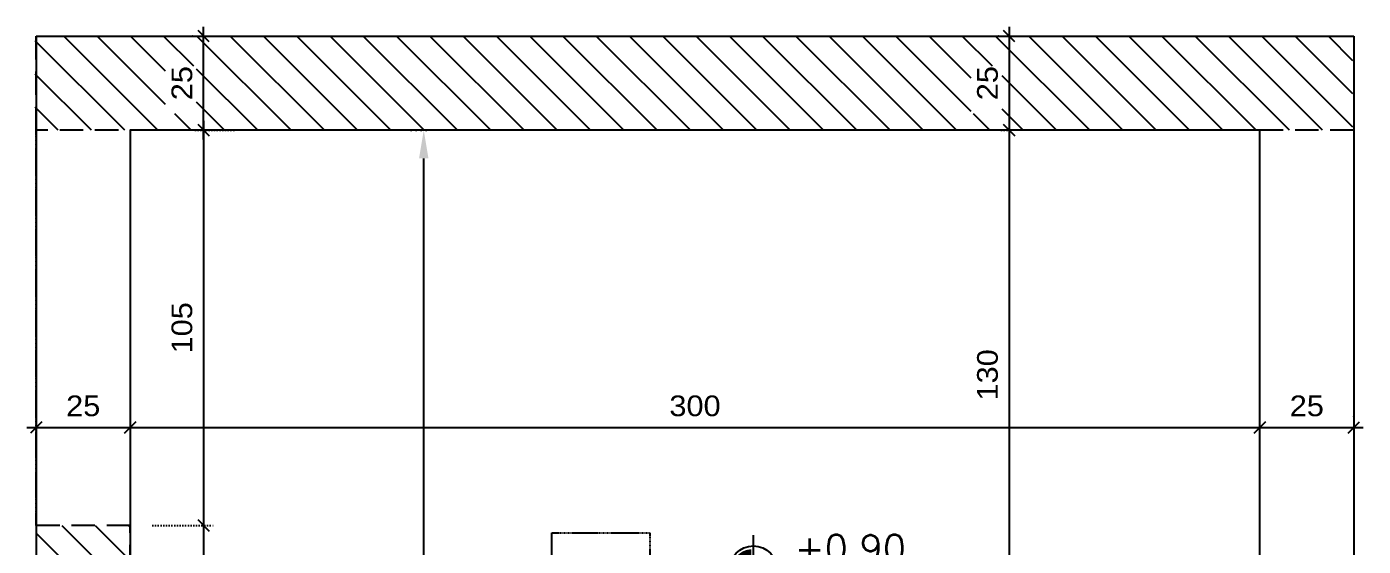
# Model space of a CAD drawing. Header units: centimetres. Extents: x 20560 to 58288, y -11023 to 7736.
# Drawn here: x 52515.7 to 52870.7, y -9430.2 to -9292.2 of the extents above; entities that cross this region are included whole.
import ezdxf
from ezdxf.enums import TextEntityAlignment as Align

# ---------------------------------------------------------------- set-up
doc = ezdxf.new("R2010")
doc.units = ezdxf.units.CM
doc.header["$LTSCALE"] = 0.5
doc.header["$MEASUREMENT"] = 0
for name, pattern in [('DASHED2', [0.375, 0.25, -0.125]), ('DOT', [0.25, 0, -0.25]), ('Hidden', [0.714375, 0.47625, -0.238125])]:
    doc.linetypes.add(name, pattern=pattern)
doc.layers.get('DEFPOINTS').update_dxf_attribs({"color": 1})
for name, color, linetype in [('B_K.BINYAN', 7, 'Continuous'), ('D7', 2, 'Continuous'), ('DIM', 2, 'Continuous'), ('HATCH', 9, 'Continuous'), ('V', 1, 'Continuous')]:
    doc.layers.add(name, color=color, linetype=linetype)
for name, color, linetype, transparency in [('BEAM', 3, 'Continuous', 0.5), ('ENG_beton nifsak', 4, 'Continuous', 0.5), ('ENG_beton ole', 3, 'DASHED2', 0.5)]:
    doc.layers.add(name, color=color, linetype=linetype, transparency=transparency)
doc.styles.add('DIM', font='DIMHEB', dxfattribs={"width": 0.7})
doc.styles.add('hebtxt', font='hebtxt-weld.shx', dxfattribs={"width": 1.11})
doc.styles.add('ROMANS', font='romans')
doc.dimstyles.new('25', dxfattribs={"dimtxt": 5.5, "dimasz": 3, "dimexe": 3, "dimexo": 6, "dimgap": 3, "dimtad": 1, "dimdec": 0, "dimrnd": 0.5, "dimdsep": 46, "dimtxsty": 'hebtxt', "dimblk1": 'OBLIQUE', "dimblk2": 'OBLIQUE', "dimsah": 1, "dimcen": 1, "dimdle": 2.5, "dimclre": 9, "dimclrt": 3, "dimadec": 0, "dimazin": 0, "dimtfac": 1, "dimtdec": 0, "dimtix": 1, "dimtmove": 2, "dimatfit": 3, "dimldrblk": 'OBLIQUE', "dimfxl": 1, "dimtolj": 1, "dimarcsym": 0})
doc.dimstyles.new('st-50', dxfattribs={"dimtxt": 0.01, "dimasz": 7.5, "dimexe": 5, "dimexo": 5, "dimgap": 0, "dimtad": 1, "dimdec": 1, "dimrnd": 1, "dimdsep": 46, "dimtxsty": 'DIM', "dimcen": 0.1, "dimdle": 10, "dimadec": 0, "dimazin": 0, "dimtfac": 1, "dimtdec": 1, "dimtix": 1, "dimtmove": 2, "dimatfit": 0, "dimfxl": 1, "dimtolj": 1, "dimarcsym": 0})

# ---------------------------------------------------------------- blocks, each defined once
blk = doc.blocks.new('hggf')
at = {"layer": 'ENG_beton nifsak', "ltscale": 50}
for q in [(59094.45, -9826.7), (59444.45, -9294.7)]:
    blk.add_line((59094.45, -9294.7), q, dxfattribs=at)
for points in [[(59444.45, -9294.7), (59444.45, -9826.7), (59419.45, -9826.7)], [(59419.45, -9319.7), (59119.45, -9319.7), (59119.45, -9801.7), (59419.45, -9801.7), (59419.45, -9319.7)]]:
    blk.add_lwpolyline(points, dxfattribs=at)
blk = doc.blocks.new('_OBLIQUE')
at = {"color": 0, "linetype": 'ByBlock'}
blk.add_line((-0.5, -0.5), (0.5, 0.5), dxfattribs=at)
blk = doc.blocks.new('*D3421')
at = {"layer": 'DEFPOINTS', "color": 0, "ltscale": 5, "transparency": 16777216}
for p in [(52576.68, -9319.7), (52543.21, -9424.7), (52562.7, -9424.7)]:
    blk.add_point(p, dxfattribs=at)
at = {"layer": 'DIM', "color": 0, "lineweight": -2, "ltscale": 5, "transparency": 16777216}
blk.add_line((52562.7, -9317.2), (52562.7, -9427.2), dxfattribs=at)
at = {"layer": 'DIM', "color": 9, "linetype": 'DOT', "lineweight": -2, "ltscale": 5, "transparency": 16777216}
for p, q in [((52570.68, -9319.7), (52559.7, -9319.7)), ((52549.21, -9424.7), (52565.7, -9424.7))]:
    blk.add_line(p, q, dxfattribs=at)
at = {"layer": 'DIM', "color": 0, "lineweight": -2, "ltscale": 5, "transparency": 16777216, "xscale": 3, "yscale": 3, "zscale": 3}
for p, rotation in [((52562.7, -9319.7), 90), ((52562.7, -9424.7), 270)]:
    blk.add_blockref('_OBLIQUE', p, dxfattribs=dict(at, rotation=rotation))
at = {"layer": 'DIM', "color": 3, "ltscale": 5, "transparency": 16777216, "insert": (52556.95, -9372.2), "char_height": 5.5, "attachment_point": 5, "rotation": 90, "style": 'hebtxt'}
blk.add_mtext('\\A1;105', dxfattribs=at)
blk = doc.blocks.new('*D3422')
at = {"layer": 'DEFPOINTS', "color": 0, "ltscale": 5, "transparency": 16777216}
for p in [(52562.7, -9294.7), (52565.83, -9294.7), (52576.68, -9319.7)]:
    blk.add_point(p, dxfattribs=at)
at = {"layer": 'DIM', "color": 0, "lineweight": -2, "ltscale": 5, "transparency": 16777216}
blk.add_line((52562.7, -9322.2), (52562.7, -9292.2), dxfattribs=at)
at = {"layer": 'DIM', "color": 9, "linetype": 'DOT', "lineweight": -2, "ltscale": 5, "transparency": 16777216}
for p, q in [((52559.83, -9294.7), (52559.7, -9294.7)), ((52570.68, -9319.7), (52559.7, -9319.7))]:
    blk.add_line(p, q, dxfattribs=at)
at = {"layer": 'DIM', "color": 0, "lineweight": -2, "ltscale": 5, "transparency": 16777216, "xscale": 3, "yscale": 3, "zscale": 3}
for p, rotation in [((52562.7, -9294.7), 90), ((52562.7, -9319.7), 270)]:
    blk.add_blockref('_OBLIQUE', p, dxfattribs=dict(at, rotation=rotation))
at = {"layer": 'DIM', "color": 3, "ltscale": 5, "transparency": 16777216, "insert": (52556.95, -9307.2), "char_height": 5.5, "attachment_point": 5, "rotation": 90, "style": 'hebtxt'}
blk.add_mtext('\\A1;25', dxfattribs=at)
blk = doc.blocks.new('*D3423')
at = {"layer": 'DEFPOINTS', "color": 0, "ltscale": 5, "transparency": 16777216}
for p in [(52543.21, -9424.7), (52543.21, -9462.7), (52562.7, -9462.7)]:
    blk.add_point(p, dxfattribs=at)
at = {"layer": 'DIM', "color": 9, "linetype": 'DOT', "lineweight": -2, "ltscale": 5, "transparency": 16777216}
for p, q in [((52549.21, -9424.7), (52565.7, -9424.7)), ((52549.21, -9462.7), (52565.7, -9462.7))]:
    blk.add_line(p, q, dxfattribs=at)
at = {"layer": 'DIM', "color": 0, "lineweight": -2, "ltscale": 5, "transparency": 16777216}
blk.add_line((52562.7, -9422.2), (52562.7, -9465.2), dxfattribs=at)
at = {"layer": 'DIM', "color": 0, "lineweight": -2, "ltscale": 5, "transparency": 16777216, "xscale": 3, "yscale": 3, "zscale": 3}
for p, rotation in [((52562.7, -9424.7), 90), ((52562.7, -9462.7), 270)]:
    blk.add_blockref('_OBLIQUE', p, dxfattribs=dict(at, rotation=rotation))
at = {"layer": 'DIM', "color": 3, "ltscale": 5, "transparency": 16777216, "insert": (52556.95, -9443.7), "char_height": 5.5, "attachment_point": 5, "rotation": 90, "style": 'hebtxt'}
blk.add_mtext('\\A1;38', dxfattribs=at)
blk = doc.blocks.new('*D3435')
at = {"layer": 'DEFPOINTS', "color": 0, "ltscale": 5, "transparency": 16777216}
for p in [(52782.09, -9294.7), (52776.67, -9319.7), (52782.09, -9319.7)]:
    blk.add_point(p, dxfattribs=at)
at = {"layer": 'DIM', "color": 0, "lineweight": -2, "ltscale": 5, "transparency": 16777216}
blk.add_line((52776.67, -9292.2), (52776.67, -9322.2), dxfattribs=at)
at = {"layer": 'DIM', "color": 9, "linetype": 'DOT', "lineweight": -2, "ltscale": 5, "transparency": 16777216}
for p, q in [((52776.09, -9294.7), (52773.67, -9294.7)), ((52776.09, -9319.7), (52773.67, -9319.7))]:
    blk.add_line(p, q, dxfattribs=at)
at = {"layer": 'DIM', "color": 0, "lineweight": -2, "ltscale": 5, "transparency": 16777216, "xscale": 3, "yscale": 3, "zscale": 3}
for p, rotation in [((52776.67, -9294.7), 90), ((52776.67, -9319.7), 270)]:
    blk.add_blockref('_OBLIQUE', p, dxfattribs=dict(at, rotation=rotation))
at = {"layer": 'DIM', "color": 3, "ltscale": 5, "transparency": 16777216, "insert": (52770.92, -9307.2), "char_height": 5.5, "attachment_point": 5, "rotation": 90, "style": 'hebtxt'}
blk.add_mtext('\\A1;25', dxfattribs=at)
blk = doc.blocks.new('*D3436')
at = {"layer": 'DEFPOINTS', "color": 0, "ltscale": 5, "transparency": 16777216}
for p in [(52782.09, -9319.7), (52776.67, -9449.7), (52793.21, -9449.7)]:
    blk.add_point(p, dxfattribs=at)
at = {"layer": 'DIM', "color": 0, "lineweight": -2, "ltscale": 5, "transparency": 16777216}
blk.add_line((52776.67, -9317.2), (52776.67, -9452.2), dxfattribs=at)
at = {"layer": 'DIM', "color": 9, "linetype": 'DOT', "lineweight": -2, "ltscale": 5, "transparency": 16777216}
for p, q in [((52776.09, -9319.7), (52773.67, -9319.7)), ((52787.21, -9449.7), (52773.67, -9449.7))]:
    blk.add_line(p, q, dxfattribs=at)
at = {"layer": 'DIM', "color": 0, "lineweight": -2, "ltscale": 5, "transparency": 16777216, "xscale": 3, "yscale": 3, "zscale": 3}
for p, rotation in [((52776.67, -9319.7), 90), ((52776.67, -9449.7), 270)]:
    blk.add_blockref('_OBLIQUE', p, dxfattribs=dict(at, rotation=rotation))
at = {"layer": 'DIM', "color": 3, "ltscale": 5, "transparency": 16777216, "insert": (52770.92, -9384.7), "char_height": 5.5, "attachment_point": 5, "rotation": 90, "style": 'hebtxt'}
blk.add_mtext('\\A1;130', dxfattribs=at)
blk = doc.blocks.new('*D3453')
at = {"layer": 'DEFPOINTS', "color": 0, "ltscale": 5, "transparency": 16777216}
for p in [(52518.21, -9390.27), (52543.21, -9390.27), (52543.21, -9398.72)]:
    blk.add_point(p, dxfattribs=at)
at = {"layer": 'DIM', "color": 9, "linetype": 'DOT', "lineweight": -2, "ltscale": 5, "transparency": 16777216}
for p, q in [((52518.21, -9396.27), (52518.21, -9401.72)), ((52543.21, -9396.27), (52543.21, -9401.72))]:
    blk.add_line(p, q, dxfattribs=at)
at = {"layer": 'DIM', "color": 0, "lineweight": -2, "ltscale": 5, "transparency": 16777216}
blk.add_line((52515.71, -9398.72), (52545.71, -9398.72), dxfattribs=at)
at = {"layer": 'DIM', "color": 0, "lineweight": -2, "ltscale": 5, "transparency": 16777216, "xscale": 3, "yscale": 3, "zscale": 3, "rotation": 180}
blk.add_blockref('_OBLIQUE', (52518.21, -9398.72), dxfattribs=at)
at = {"layer": 'DIM', "color": 0, "lineweight": -2, "ltscale": 5, "transparency": 16777216, "xscale": 3, "yscale": 3, "zscale": 3}
blk.add_blockref('_OBLIQUE', (52543.21, -9398.72), dxfattribs=at)
at = {"layer": 'DIM', "color": 3, "ltscale": 5, "transparency": 16777216, "insert": (52530.71, -9392.97), "char_height": 5.5, "attachment_point": 5, "style": 'hebtxt'}
blk.add_mtext('\\A1;25', dxfattribs=at)
blk = doc.blocks.new('*D3454')
at = {"layer": 'DEFPOINTS', "color": 0, "ltscale": 5, "transparency": 16777216}
for p in [(52543.21, -9390.27), (52843.21, -9398.72), (52843.21, -9401.89)]:
    blk.add_point(p, dxfattribs=at)
at = {"layer": 'DIM', "color": 9, "linetype": 'DOT', "lineweight": -2, "ltscale": 5, "transparency": 16777216}
for p, q in [((52543.21, -9396.27), (52543.21, -9401.72)), ((52843.21, -9395.89), (52843.21, -9395.72))]:
    blk.add_line(p, q, dxfattribs=at)
at = {"layer": 'DIM', "color": 0, "lineweight": -2, "ltscale": 5, "transparency": 16777216}
blk.add_line((52540.71, -9398.72), (52845.71, -9398.72), dxfattribs=at)
at = {"layer": 'DIM', "color": 0, "lineweight": -2, "ltscale": 5, "transparency": 16777216, "xscale": 3, "yscale": 3, "zscale": 3, "rotation": 180}
blk.add_blockref('_OBLIQUE', (52543.21, -9398.72), dxfattribs=at)
at = {"layer": 'DIM', "color": 0, "lineweight": -2, "ltscale": 5, "transparency": 16777216, "xscale": 3, "yscale": 3, "zscale": 3}
blk.add_blockref('_OBLIQUE', (52843.21, -9398.72), dxfattribs=at)
at = {"layer": 'DIM', "color": 3, "ltscale": 5, "transparency": 16777216, "insert": (52693.21, -9392.97), "char_height": 5.5, "attachment_point": 5, "style": 'hebtxt'}
blk.add_mtext('\\A1;300', dxfattribs=at)
blk = doc.blocks.new('*D3455')
at = {"layer": 'DEFPOINTS', "color": 0, "ltscale": 5, "transparency": 16777216}
for p in [(52868.21, -9398.72), (52843.21, -9401.89), (52868.21, -9401.89)]:
    blk.add_point(p, dxfattribs=at)
at = {"layer": 'DIM', "color": 9, "linetype": 'DOT', "lineweight": -2, "ltscale": 5, "transparency": 16777216}
for p, q in [((52843.21, -9395.89), (52843.21, -9395.72)), ((52868.21, -9395.89), (52868.21, -9395.72))]:
    blk.add_line(p, q, dxfattribs=at)
at = {"layer": 'DIM', "color": 0, "lineweight": -2, "ltscale": 5, "transparency": 16777216}
blk.add_line((52840.71, -9398.72), (52870.71, -9398.72), dxfattribs=at)
at = {"layer": 'DIM', "color": 0, "lineweight": -2, "ltscale": 5, "transparency": 16777216, "xscale": 3, "yscale": 3, "zscale": 3, "rotation": 180}
blk.add_blockref('_OBLIQUE', (52843.21, -9398.72), dxfattribs=at)
at = {"layer": 'DIM', "color": 0, "lineweight": -2, "ltscale": 5, "transparency": 16777216, "xscale": 3, "yscale": 3, "zscale": 3}
blk.add_blockref('_OBLIQUE', (52868.21, -9398.72), dxfattribs=at)
at = {"layer": 'DIM', "color": 3, "ltscale": 5, "transparency": 16777216, "insert": (52855.71, -9392.97), "char_height": 5.5, "attachment_point": 5, "style": 'hebtxt'}
blk.add_mtext('\\A1;25', dxfattribs=at)
blk = doc.blocks.new('PL')
at = {"linetype": 'ByBlock'}
for p, q in [((0, -0.2583), (0, 0.2583)), ((-0.2583, 0), (1.2044, 0))]:
    blk.add_line(p, q, dxfattribs=at)
at = {"color": 4, "const_width": 0.1404}
for points in [[(-0.014, 0.084, 0.414214), (-0.084, 0.014, 1)], [(0.014, -0.084, 0.414214), (0.084, -0.014, 1)]]:
    blk.add_lwpolyline(points, format="xyb", dxfattribs=at)
at = {"linetype": 'ByBlock'}
blk.add_circle((0, 0), 0.1793, dxfattribs=at)
at = {"style": 'ROMANS'}
blk.add_attdef('LEVEL', text='', height=0.2, dxfattribs=at).set_placement((0.6976, 0.1567), align=Align.MIDDLE)
blk = doc.blocks.new('*D3457')
at = {"layer": 'DEFPOINTS', "color": 0, "ltscale": 10, "transparency": 16777216}
for p in [(52621.16, -9319.7), (52626.84, -9319.7), (52621.59, -9462.7, 0)]:
    blk.add_point(p, dxfattribs=at)
at = {"layer": 'DIM', "color": 0, "linetype": 'DOT', "lineweight": -2, "ltscale": 10, "transparency": 16777216}
for p, q in [((52621.84, -9319.7), (52616.16, -9319.7)), ((52616.59, -9462.7), (52616.16, -9462.7))]:
    blk.add_line(p, q, dxfattribs=at)
at = {"layer": 'DIM', "color": 0, "lineweight": -2, "ltscale": 10, "transparency": 16777216}
blk.add_line((52621.16, -9455.2), (52621.16, -9327.2), dxfattribs=at)
at = {"layer": 'DIM', "color": 0, "ltscale": 10, "transparency": 16777216}
for points in [[(52619.91, -9327.2), (52622.41, -9327.2), (52621.16, -9319.7)], [(52619.91, -9455.2), (52622.41, -9455.2), (52621.16, -9462.7)]]:
    blk.add_solid(points, dxfattribs=at)
at = {"layer": 'DIM', "color": 0, "ltscale": 10, "transparency": 16777216, "insert": (52621.15, -9391.2), "char_height": 0.01, "attachment_point": 5, "rotation": 90, "style": 'DIM'}
blk.add_mtext('\\A1;143', dxfattribs=at)

msp = doc.modelspace()

# ---------------------------------------------------------------- hatches: boundary and pattern name
at = {"layer": 'HATCH', "linetype": 'Continuous', "transparency": 33554559}
h = msp.add_hatch(dxfattribs=at)
h.set_pattern_fill('ANSI31', color=256, scale=50, angle=270)
h.set_pattern_definition([(315, (-3993.2387, -1.807), (4.4194174, 4.4194174), [])])
h.paths.add_polyline_path([(52867.959, -9294.705), (52517.959, -9294.705), (52517.959, -9319.705), (52867.959, -9319.705)])
h.paths.add_polyline_path([(52560.827, -9315.329), (52560.827, -9302.695), (52552.577, -9302.695), (52552.577, -9315.329)], flags=16)
h.paths.add_polyline_path([(52774.794, -9315.329), (52774.794, -9302.695), (52766.544, -9302.695), (52766.544, -9315.329)], flags=16)
h = msp.add_hatch(dxfattribs=at)
h.set_pattern_fill('ANSI31', color=256, scale=50, angle=270)
h.set_pattern_definition([(315, (-3992.99, 0), (4.4194174, 4.4194174), [])])
h.paths.add_polyline_path([(52543.208, -9801.705), (52543.208, -9424.705), (52518.208, -9424.705), (52518.208, -9826.62), (52803.208, -9826.62), (52803.208, -9801.705)])
h.paths.add_polyline_path([(52561.075, -9820.522), (52561.075, -9807.888), (52552.825, -9807.888), (52552.825, -9820.522)], flags=24)
h.paths.add_polyline_path([(52775.043, -9820.48), (52775.043, -9807.846), (52766.793, -9807.846), (52766.793, -9820.48)], flags=24)
h.paths.add_polyline_path([(52524.391, -9783.958), (52537.025, -9783.958), (52537.025, -9775.708), (52524.391, -9775.708)], flags=24)

# ---------------------------------------------------------------- linework, layer by layer
at = {"layer": 'BEAM', "color": 3, "linetype": 'Hidden'}
for p, q in [((52518.208, -9424.705), (52518.208, -9319.705)), ((52543.208, -9319.705), (52543.208, -9424.705))]:
    msp.add_line(p, q, dxfattribs=at)
at = {"layer": 'ENG_beton ole', "ltscale": 50}
for p, q in [((52543.208, -9424.705), (52518.208, -9424.705)), ((52518.208, -9424.705), (52518.208, -9826.705)), ((52543.208, -9801.705), (52543.208, -9424.705))]:
    msp.add_line(p, q, dxfattribs=at)
msp.add_lwpolyline([(52868.208, -9319.705), (52518.208, -9319.705), (52518.208, -9294.705), (52868.208, -9294.705)], close=True, dxfattribs=at)
at = {"layer": 'V', "linetype": 'Hidden'}
msp.add_lwpolyline([(52655.208, -9426.705), (52681.208, -9426.705), (52681.208, -9694.705), (52655.208, -9694.705)], close=True, dxfattribs=at)

# ---------------------------------------------------------------- block references
at = {"layer": 'B_K.BINYAN'}
msp.add_blockref('hggf', (-6576.243, 0), dxfattribs=at)
at = {"layer": 'D7'}
ref = msp.add_blockref('PL', (52708.703, -9436.618), dxfattribs=dict(at, xscale=36, yscale=36, zscale=36))
ref.add_attrib('LEVEL', '+0.90', dxfattribs={"layer": '0', "height": 7.2, "style": 'ROMANS'}).set_placement((52734.442, -9430.773), align=Align.MIDDLE)

# ---------------------------------------------------------------- dimensions: what is measured, and where the dimension line sits
at = {"layer": 'DIM', "ltscale": 5}
for base, p1, p2, picture, middle in [((52562.7, -9294.705), (52576.679, -9319.705), (52565.826, -9294.705), '*D3422', (52556.95, -9307.205)), ((52776.668, -9319.705), (52782.09, -9294.705), (52782.09, -9319.705), '*D3435', (52770.918, -9307.205)), ((52562.7, -9424.705), (52576.679, -9319.705), (52543.208, -9424.705), '*D3421', (52556.95, -9372.205)), ((52776.668, -9449.705), (52782.09, -9319.705), (52793.208, -9449.705), '*D3436', (52770.918, -9384.705)), ((52562.7, -9462.705), (52543.208, -9424.705), (52543.208, -9462.705), '*D3423', (52556.95, -9443.705))]:
    dim = msp.add_linear_dim(base=base, p1=p1, p2=p2, angle=90, dimstyle='25', dxfattribs=at)
    dim.commit()
    dim.dimension.update_dxf_attribs({"geometry": picture, "text_midpoint": middle})
at = {"layer": 'DIM', "ltscale": 10}
dim = msp.add_linear_dim(base=(52621.156, -9319.705), p1=(52621.587, -9462.705, 0), p2=(52626.844, -9319.705), angle=90, dimstyle='st-50', dxfattribs=at)
dim.commit()
dim.dimension.update_dxf_attribs({"geometry": '*D3457', "text_midpoint": (52621.151, -9391.205)})
at = {"layer": 'DIM', "ltscale": 5}
for base, p1, p2, picture, middle in [((52543.208, -9398.722), (52518.208, -9390.266), (52543.208, -9390.266), '*D3453', (52530.708, -9392.972)), ((52843.208, -9398.722), (52543.208, -9390.266), (52843.208, -9401.891), '*D3454', (52693.208, -9392.972)), ((52868.208, -9398.722), (52843.208, -9401.891), (52868.208, -9401.891), '*D3455', (52855.708, -9392.972))]:
    dim = msp.add_linear_dim(base=base, p1=p1, p2=p2, dimstyle='25', dxfattribs=at)
    dim.commit()
    dim.dimension.update_dxf_attribs({"geometry": picture, "text_midpoint": middle})

doc.saveas('drawing.dxf')
